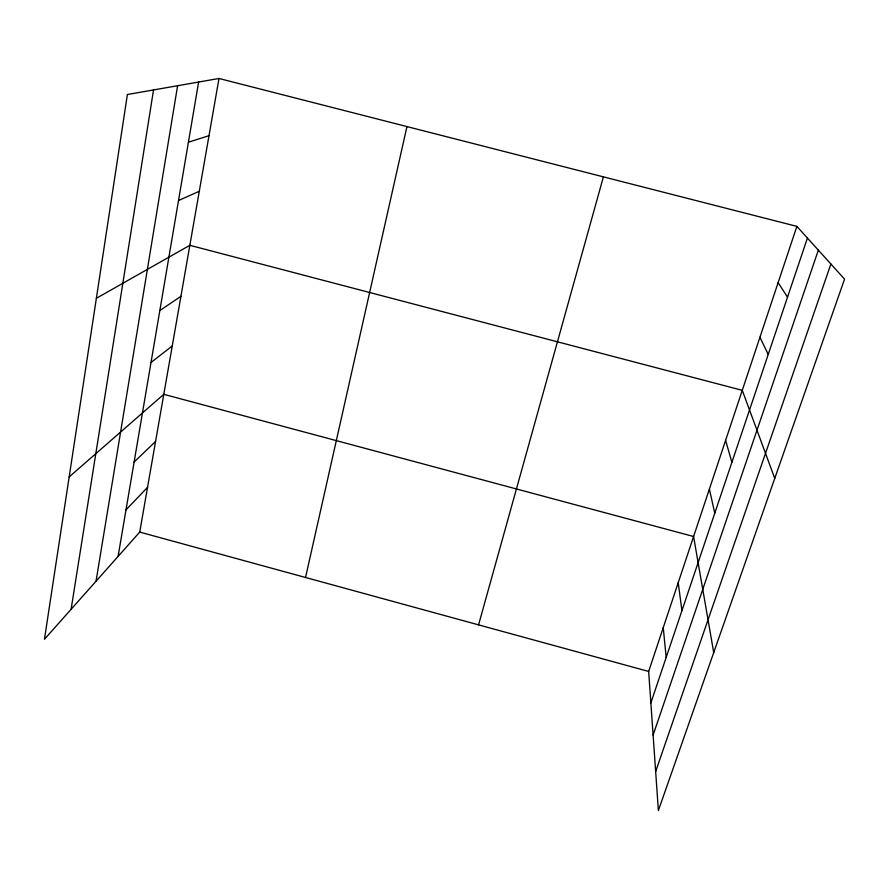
<?xml version="1.0" encoding="UTF-8"?>
<svg xmlns="http://www.w3.org/2000/svg" width="889" height="889" viewBox="0 0 889 889"><rect width="100%" height="100%" fill="white"/><g stroke="black" fill="none" stroke-linecap="round" stroke-linejoin="round"><path stroke-width="1.33" d="M71.109 609.287L153.53 89.945M96.034 581.239L177.611 85.733M118.093 556.414L198.625 82.044M218.994 78.476L127.394 94.523L44.45 639.28L139.729 532.078L218.994 78.476L796.866 226.373L844.55 279.135L658.382 810.524L648.659 671.451L796.866 226.373M305.538 577.483L406.951 126.582M478.56 624.867L603.409 176.867M650.859 702.921L807.423 238.063M653.104 735.081L818.347 250.142M655.649 771.496L830.893 264.022M125.994 509.875L147.552 487.328M134.117 462.069L155.575 441.422M69.175 476.926L163.798 394.316L693.587 536.512L713.723 652.57M151.019 362.479L172.255 345.965M159.831 310.572L180.934 296.315M96.368 298.304L189.846 245.308L742.271 390.327L774.741 478.371M178.511 200.547L199.28 191.279M188.412 142.196L209.004 135.695M139.729 532.078L648.659 671.451M778.131 282.635L787.521 297.148M759.939 337.264L768.229 354.433M725.602 440.388L731.891 462.324M709.378 489.106L714.767 513.175M678.218 582.673L681.93 610.676M663.25 627.634L666.183 657.427"/></g></svg>
